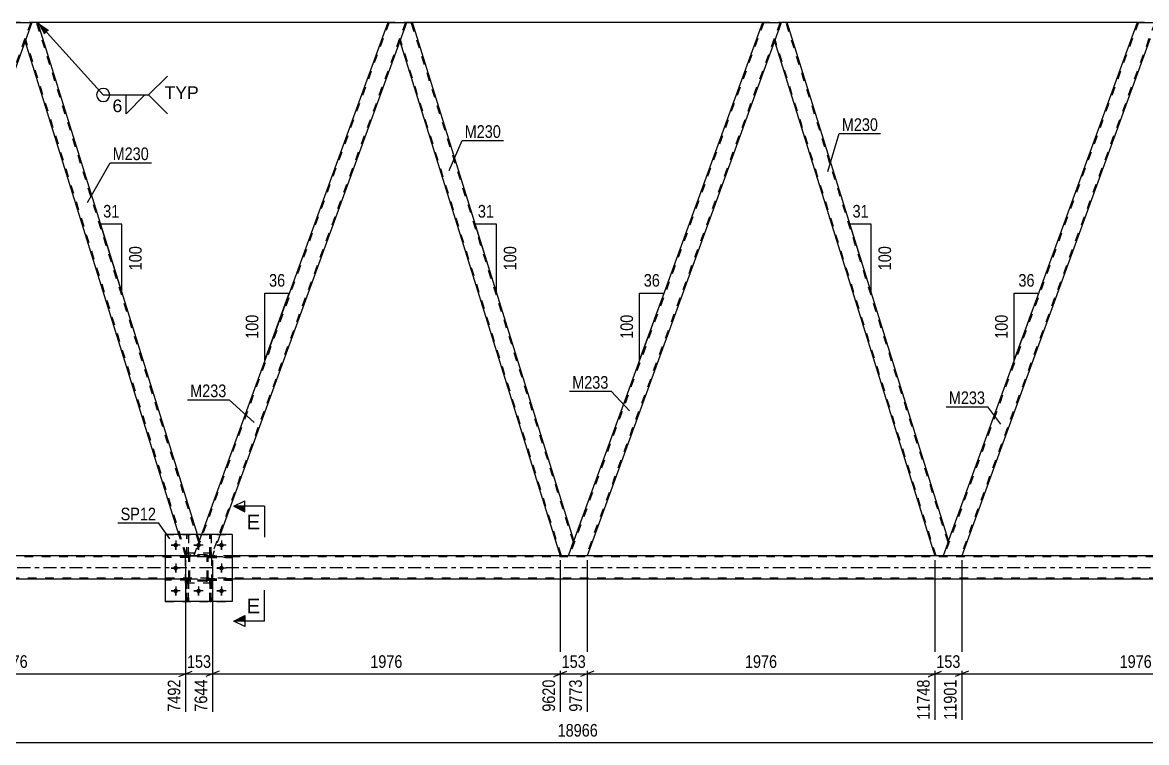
# Model space of a CAD drawing. Header units: millimetres. Extents: x 0 to 841, y 0 to 594.
# Drawn here: x 290.6 to 546, y 277.9 to 441.5 of the extents above; entities that cross this region are included whole.
import ezdxf

# ---------------------------------------------------------------- set-up
doc = ezdxf.new("R2010")
doc.units = ezdxf.units.MM
doc.linetypes.add('DXK_LINE_DOT2', pattern=[3.9198, 1.9599, -1.9599])
doc.linetypes.add('DXK_LINE_DOT3', pattern=[5.9187, 2.979, -0.9799, 0.9799, -0.9799])
doc.styles.add('Arial', font='ARIAL.TTF', dxfattribs={"height": 0.2})
doc.styles.add('Arial Narrow', font='ARIALN.TTF', dxfattribs={"height": 0.2})

# ---------------------------------------------------------------- blocks, each defined once
blk = doc.blocks.new('Part-247305070-2936 - 2862')
at = {"color": 7, "linetype": 'DXK_LINE_DOT2'}
for p, q in [((333.19, 320.28), (333.19, 325.12)), ((333.19, 325.12), (333.51, 325.12)), ((333.51, 325.12), (333.51, 320.28)), ((333.19, 320.88), (333.51, 320.88)), ((333.51, 320.28), (333.19, 320.28))]:
    blk.add_line(p, q, dxfattribs=at)
blk = doc.blocks.new('Part-247305070-2939 - 2862')
at = {"color": 7, "linetype": 'DXK_LINE_DOT2'}
for p, q in [((332.83, 319.96), (332.83, 320.28)), ((332.83, 320.28), (338.23, 320.28)), ((338.23, 319.96), (332.83, 319.96)), ((333.43, 319.96), (333.43, 320.28)), ((338.23, 320.28), (338.23, 319.96))]:
    blk.add_line(p, q, dxfattribs=at)
blk = doc.blocks.new('Part-247305070-2942 - 2862')
at = {"color": 7, "linetype": 'DXK_LINE_DOT2'}
for p, q in [((327.99, 320.28), (327.99, 325.12)), ((327.99, 325.12), (328.31, 325.12)), ((328.31, 325.12), (328.31, 320.28)), ((327.99, 320.88), (328.31, 320.88)), ((327.99, 320.31), (327.99, 320.28)), ((328.31, 320.28), (327.99, 320.28))]:
    blk.add_line(p, q, dxfattribs=at)
blk = doc.blocks.new('Part-247305070-2949 - 2862')
at = {"color": 7, "linetype": 'DXK_LINE_DOT2'}
for p, q in [((338.23, 315.08), (332.83, 315.08)), ((332.83, 315.08), (332.83, 314.76)), ((332.83, 314.76), (338.23, 314.76)), ((333.43, 314.76), (333.43, 315.08)), ((338.23, 314.76), (338.23, 315.08))]:
    blk.add_line(p, q, dxfattribs=at)
blk = doc.blocks.new('Part-247305070-2952 - 2862')
at = {"color": 7, "linetype": 'DXK_LINE_DOT2'}
for p, q in [((338.23, 320.28), (332.83, 320.28)), ((332.83, 320.28), (332.83, 319.96)), ((332.83, 319.96), (338.23, 319.96)), ((333.43, 319.96), (333.43, 320.28)), ((338.23, 319.96), (338.23, 320.28))]:
    blk.add_line(p, q, dxfattribs=at)
blk = doc.blocks.new('Part-247305070-2955 - 2862')
at = {"color": 7, "linetype": 'DXK_LINE_DOT2'}
for p, q in [((333.51, 314.76), (333.19, 314.76)), ((333.19, 314.76), (333.19, 309.92)), ((333.19, 314.16), (333.51, 314.16)), ((333.51, 309.92), (333.51, 314.76)), ((333.19, 309.92), (333.51, 309.92))]:
    blk.add_line(p, q, dxfattribs=at)
blk = doc.blocks.new('Part-247305070-3127 - 2862')
at = {"color": 7, "linetype": 'DXK_LINE_DOT2'}
for p, q in [((288.77, 441.52), (244.65, 320.3)), ((292.52, 441.52), (248.4, 320.3)), ((292.77, 441.52), (291.22, 437.26)), ((245.66, 323.77), (244.39, 320.3)), ((248.65, 320.3), (244.39, 320.3))]:
    blk.add_line(p, q, dxfattribs=at)
at = {"color": 2, "linetype": 'Continuous'}
for p, q in [((288.51, 441.52), (245.66, 323.77)), ((288.51, 441.52), (292.77, 441.52)), ((291.22, 437.26), (248.65, 320.3))]:
    blk.add_line(p, q, dxfattribs=at)
blk = doc.blocks.new('Part-247305070-2958 - 2862')
at = {"color": 7, "linetype": 'DXK_LINE_DOT2'}
for p, q in [((328.31, 314.76), (327.99, 314.76)), ((327.99, 314.76), (327.99, 309.92)), ((327.99, 314.16), (328.31, 314.16)), ((328.31, 309.92), (328.31, 314.76)), ((327.99, 309.92), (328.31, 309.92))]:
    blk.add_line(p, q, dxfattribs=at)
blk = doc.blocks.new('Part-247305070-2970 - 2862')
at = {"color": 7, "linetype": 'DXK_LINE_DOT2'}
for p, q in [((328.43, 320.28), (323.03, 320.28)), ((323.03, 319.96), (323.03, 320.28)), ((328.43, 319.96), (323.03, 319.96)), ((327.83, 319.96), (327.83, 320.28)), ((328.43, 320.28), (328.43, 319.96))]:
    blk.add_line(p, q, dxfattribs=at)
blk = doc.blocks.new('Part-247305070-2915 - 2862')
at = {"color": 7, "linetype": 'DXK_LINE_DOT2'}
for p, q in [((294.09, 441.52), (288.51, 441.52)), ((379.22, 441.52), (373.65, 441.52)), ((464.36, 441.52), (458.78, 441.52)), ((549.49, 441.52), (543.92, 441.52))]:
    blk.add_line(p, q, dxfattribs=at)
at = {"color": 2, "linetype": 'Continuous'}
for p, q in [((373.65, 441.52), (294.09, 441.52)), ((458.78, 441.52), (379.22, 441.52)), ((543.92, 441.52), (464.36, 441.52))]:
    blk.add_line(p, q, dxfattribs=at)
blk = doc.blocks.new('Part-247305070-2943 - 2862')
at = {"color": 7, "linetype": 'DXK_LINE_DOT2'}
for p, q in [((328.43, 315.08), (323.03, 315.08)), ((323.03, 315.08), (323.03, 314.76)), ((328.43, 314.76), (323.03, 314.76)), ((327.83, 314.76), (327.83, 315.08)), ((328.43, 314.76), (328.43, 315.08))]:
    blk.add_line(p, q, dxfattribs=at)
blk = doc.blocks.new('Part-247305070-2946 - 2862')
at = {"color": 7, "linetype": 'DXK_LINE_DOT2'}
for p, q in [((328.43, 320.28), (323.03, 320.28)), ((323.03, 320.28), (323.03, 319.96)), ((328.43, 319.96), (323.03, 319.96)), ((327.83, 319.96), (327.83, 320.28)), ((328.43, 319.96), (328.43, 320.28))]:
    blk.add_line(p, q, dxfattribs=at)
blk = doc.blocks.new('Part-247305070-2961 - 2862')
at = {"color": 2, "linetype": 'Continuous'}
for p, q in [((333.19, 325.12), (333.19, 325.12)), ((333.51, 325.12), (333.19, 325.12)), ((333.51, 325.12), (333.51, 325.12))]:
    blk.add_line(p, q, dxfattribs=at)
at = {"color": 7, "linetype": 'DXK_LINE_DOT2'}
for p, q in [((333.19, 320.28), (333.19, 325.12)), ((333.51, 320.28), (333.51, 325.12)), ((333.19, 320.88), (333.51, 320.88)), ((333.51, 320.28), (333.19, 320.28))]:
    blk.add_line(p, q, dxfattribs=at)
blk = doc.blocks.new('Part-247305070-2964 - 2862')
at = {"color": 2, "linetype": 'Continuous'}
for p, q in [((327.99, 325.12), (327.99, 325.12)), ((328.31, 325.12), (327.99, 325.12)), ((328.31, 325.12), (328.31, 325.12))]:
    blk.add_line(p, q, dxfattribs=at)
at = {"color": 7, "linetype": 'DXK_LINE_DOT2'}
for p, q in [((327.99, 320.28), (327.99, 325.12)), ((328.31, 320.28), (328.31, 325.12)), ((327.99, 320.88), (328.31, 320.88)), ((328.31, 320.28), (327.99, 320.28))]:
    blk.add_line(p, q, dxfattribs=at)
blk = doc.blocks.new('Part-247305070-2967 - 2862')
at = {"color": 7, "linetype": 'DXK_LINE_DOT2'}
for p, q in [((328.43, 315.08), (323.03, 315.08)), ((323.03, 314.76), (323.03, 315.08)), ((328.43, 314.76), (323.03, 314.76)), ((327.83, 314.76), (327.83, 315.08)), ((328.43, 315.08), (328.43, 314.76))]:
    blk.add_line(p, q, dxfattribs=at)
blk = doc.blocks.new('Part-247305070-2973 - 2862')
at = {"color": 7, "linetype": 'DXK_LINE_DOT2'}
for p, q in [((332.83, 314.76), (332.83, 315.08)), ((332.83, 315.08), (338.23, 315.08)), ((338.23, 314.76), (332.83, 314.76)), ((333.43, 314.76), (333.43, 315.08)), ((338.23, 315.08), (338.23, 314.76))]:
    blk.add_line(p, q, dxfattribs=at)
blk = doc.blocks.new('Bolt-247305070-2984 - 2862')
at = {"color": 1, "linetype": 'Continuous'}
for p, q in [((324.39, 322.72), (325.09, 322.72)), ((325.43, 323.76), (325.43, 323.07)), ((325.43, 321.68), (325.43, 322.37)), ((326.47, 322.72), (325.78, 322.72)), ((329.59, 322.72), (330.29, 322.72)), ((330.63, 323.76), (330.63, 323.07)), ((330.63, 321.68), (330.63, 322.37)), ((331.67, 322.72), (330.98, 322.72)), ((334.79, 322.72), (335.49, 322.72)), ((335.83, 323.76), (335.83, 323.07)), ((335.83, 321.68), (335.83, 322.37)), ((336.87, 322.72), (336.18, 322.72)), ((324.39, 317.52), (325.09, 317.52)), ((325.43, 318.56), (325.43, 317.87)), ((325.43, 316.48), (325.43, 317.17)), ((326.47, 317.52), (325.78, 317.52)), ((334.79, 317.52), (335.49, 317.52)), ((335.83, 318.56), (335.83, 317.87)), ((335.83, 316.48), (335.83, 317.17)), ((336.87, 317.52), (336.18, 317.52)), ((324.39, 312.32), (325.09, 312.32)), ((325.43, 313.36), (325.43, 312.67)), ((325.43, 311.28), (325.43, 311.97)), ((326.47, 312.32), (325.78, 312.32)), ((329.59, 312.32), (330.29, 312.32)), ((330.63, 313.36), (330.63, 312.67)), ((330.63, 311.28), (330.63, 311.97)), ((331.67, 312.32), (330.98, 312.32)), ((334.79, 312.32), (335.49, 312.32)), ((335.83, 313.36), (335.83, 312.67)), ((335.83, 311.28), (335.83, 311.97)), ((336.87, 312.32), (336.18, 312.32))]:
    blk.add_line(p, q, dxfattribs=at)
blk = doc.blocks.new('Bolt-247305070-2985 - 2862')
at = {"linetype": 'Continuous'}
for points in [[(325.95, 322.72, -1), (324.91, 322.72, -1)], [(331.15, 322.72, -1), (330.11, 322.72, -1)], [(336.35, 322.72, -1), (335.31, 322.72, -1)], [(325.95, 317.52, -1), (324.91, 317.52, -1)], [(336.35, 317.52, -1), (335.31, 317.52, -1)], [(325.95, 312.32, -1), (324.91, 312.32, -1)], [(331.15, 312.32, -1), (330.11, 312.32, -1)], [(336.35, 312.32, -1), (335.31, 312.32, -1)]]:
    blk.add_hatch(color=1, dxfattribs=at).paths.add_polyline_path(points)
at = {"color": 1, "linetype": 'Continuous'}
for p, q in [((326.47, 322.72), (324.39, 322.72)), ((325.43, 323.76), (325.43, 321.68)), ((331.67, 322.72), (329.59, 322.72)), ((330.63, 323.76), (330.63, 321.68)), ((336.87, 322.72), (334.79, 322.72)), ((335.83, 323.76), (335.83, 321.68)), ((326.47, 317.52), (324.39, 317.52)), ((325.43, 318.56), (325.43, 316.48)), ((336.87, 317.52), (334.79, 317.52)), ((335.83, 318.56), (335.83, 316.48)), ((326.47, 312.32), (324.39, 312.32)), ((325.43, 313.36), (325.43, 311.28)), ((331.67, 312.32), (329.59, 312.32)), ((330.63, 313.36), (330.63, 311.28)), ((336.87, 312.32), (334.79, 312.32)), ((335.83, 313.36), (335.83, 311.28))]:
    blk.add_line(p, q, dxfattribs=at)
blk = doc.blocks.new('Part-247305070-3137 - 2862')
at = {"color": 7, "linetype": 'DXK_LINE_DOT2'}
for p, q in [((373.9, 441.52), (329.78, 320.3)), ((377.65, 441.52), (333.53, 320.3)), ((377.91, 441.52), (376.36, 437.26)), ((331.28, 325.12), (329.53, 320.3)), ((335.54, 325.12), (333.79, 320.3)), ((333.79, 320.3), (329.53, 320.3))]:
    blk.add_line(p, q, dxfattribs=at)
at = {"color": 2, "linetype": 'Continuous'}
for p, q in [((373.65, 441.52), (331.28, 325.12)), ((373.65, 441.52), (377.91, 441.52)), ((376.36, 437.26), (335.54, 325.12))]:
    blk.add_line(p, q, dxfattribs=at)
blk = doc.blocks.new('Part-247305070-3033 - 2862')
at = {"color": 2, "linetype": 'Continuous'}
for p, q in [((463.04, 441.52), (461.49, 437.26)), ((464.36, 441.52), (463.04, 441.52)), ((501.06, 323.77), (464.36, 441.52)), ((461.49, 437.26), (497.95, 320.3)), ((500.79, 323.02), (499.8, 320.3)), ((501.06, 323.77), (500.79, 323.02))]:
    blk.add_line(p, q, dxfattribs=at)
at = {"color": 7, "linetype": 'DXK_LINE_DOT2'}
for p, q in [((500.92, 323.39), (464.11, 441.52)), ((498.2, 320.3), (461.63, 437.64)), ((501.04, 323.71), (500.79, 323.02)), ((499.8, 320.3), (497.95, 320.3))]:
    blk.add_line(p, q, dxfattribs=at)
blk = doc.blocks.new('Part-247305070-3038 - 2862')
at = {"color": 7, "linetype": 'DXK_LINE_DOT2'}
for p, q in [((459.04, 441.52), (414.92, 320.3)), ((462.78, 441.52), (418.66, 320.3)), ((463.04, 441.52), (461.49, 437.26)), ((415.93, 323.77), (414.66, 320.3)), ((418.92, 320.3), (414.66, 320.3))]:
    blk.add_line(p, q, dxfattribs=at)
at = {"color": 2, "linetype": 'Continuous'}
for p, q in [((458.78, 441.52), (415.93, 323.77)), ((458.78, 441.52), (463.04, 441.52)), ((461.49, 437.26), (418.92, 320.3))]:
    blk.add_line(p, q, dxfattribs=at)
blk = doc.blocks.new('Part-247305070-3043 - 2862')
at = {"color": 7, "linetype": 'DXK_LINE_DOT2'}
for p, q in [((728.15, 320.06), (64.53, 320.06)), ((338.23, 320.3), (323.03, 320.3)), ((728.91, 315.26), (64.53, 315.26)), ((338.23, 315.02), (323.03, 315.02))]:
    blk.add_line(p, q, dxfattribs=at)
at = {"color": 2, "linetype": 'Continuous'}
for p, q in [((323.03, 320.3), (167.97, 320.3)), ((578.45, 320.3), (338.23, 320.3)), ((323.03, 315.02), (167.97, 315.02)), ((578.45, 315.02), (338.23, 315.02))]:
    blk.add_line(p, q, dxfattribs=at)
at = {"color": 7, "linetype": 'DXK_LINE_DOT3'}
blk.add_line((64.53, 317.66), (728.53, 317.66), dxfattribs=at)
blk = doc.blocks.new('Part-247305070-3049 - 2862')
at = {"color": 7, "linetype": 'DXK_LINE_DOT2'}
for p, q in [((333.63, 320.92), (327.63, 320.92)), ((327.63, 314.12), (327.63, 320.92)), ((333.63, 314.12), (333.63, 320.92)), ((333.63, 314.12), (327.63, 314.12))]:
    blk.add_line(p, q, dxfattribs=at)
blk = doc.blocks.new('Part-247305070-3050 - 2862')
at = {"color": 7, "linetype": 'DXK_LINE_DOT2'}
for p, q in [((333.63, 320.92), (327.63, 320.92)), ((327.63, 314.12), (327.63, 320.92)), ((333.63, 314.12), (333.63, 320.92)), ((333.63, 314.12), (327.63, 314.12))]:
    blk.add_line(p, q, dxfattribs=at)
blk = doc.blocks.new('Part-247305070-3051 - 2862')
at = {"color": 7, "linetype": 'DXK_LINE_DOT2'}
for p, q in [((328.43, 320.04), (328.47, 320.22)), ((328.47, 320.22), (328.43, 320.04)), ((328.43, 315), (328.43, 320.04)), ((328.67, 320.04), (328.69, 320.13)), ((328.67, 315), (328.67, 320.04)), ((328.69, 320.13), (328.74, 320.21)), ((328.73, 320.48), (328.91, 320.52)), ((328.91, 320.52), (328.73, 320.48)), ((328.74, 320.21), (328.82, 320.26)), ((328.82, 320.26), (328.91, 320.28)), ((332.35, 320.52), (328.91, 320.52)), ((328.91, 320.28), (332.35, 320.28)), ((332.35, 320.52), (332.54, 320.48)), ((332.54, 320.48), (332.35, 320.52)), ((332.35, 320.28), (332.45, 320.26)), ((332.45, 320.26), (332.52, 320.21)), ((332.52, 320.21), (332.58, 320.13)), ((332.58, 320.13), (332.59, 320.04)), ((332.59, 315), (332.59, 320.04)), ((332.8, 320.22), (332.83, 320.04)), ((332.83, 320.04), (332.8, 320.22)), ((332.83, 315), (332.83, 320.04)), ((328.47, 314.82), (328.43, 315)), ((328.43, 315), (328.47, 314.82)), ((328.69, 314.91), (328.67, 315)), ((328.74, 314.83), (328.69, 314.91)), ((328.91, 314.52), (328.73, 314.56)), ((328.73, 314.56), (328.91, 314.52)), ((328.82, 314.78), (328.74, 314.83)), ((328.91, 314.76), (328.82, 314.78)), ((332.35, 314.76), (328.91, 314.76)), ((332.35, 314.52), (328.91, 314.52)), ((332.45, 314.78), (332.35, 314.76)), ((332.54, 314.56), (332.35, 314.52)), ((332.35, 314.52), (332.54, 314.56)), ((332.52, 314.83), (332.45, 314.78)), ((332.58, 314.91), (332.52, 314.83)), ((332.59, 315), (332.58, 314.91)), ((332.83, 315), (332.8, 314.82)), ((332.8, 314.82), (332.83, 315))]:
    blk.add_line(p, q, dxfattribs=at)
at = {"color": 7, "linetype": 'DXK_LINE_DOT3'}
blk.add_line((330.63, 317.52), (330.63, 317.52), dxfattribs=at)
at = {"color": 7, "linetype": 'DXK_LINE_DOT2'}
for centre, start, end in [((328.91, 320.04), 112.5, 157.5), ((328.91, 320.04), 112.5, 157.5), ((332.35, 320.04), 22.5, 67.5), ((332.35, 320.04), 22.5, 67.5), ((328.91, 315), 202.5, 247.5), ((328.91, 315), 202.5, 247.5), ((332.35, 315), 292.5, 337.5), ((332.35, 315), 292.5, 337.5)]:
    blk.add_arc(centre, 0.48, start, end, dxfattribs=at)
blk = doc.blocks.new('Part-247305070-3052 - 2862')
at = {"color": 7, "linetype": 'DXK_LINE_DOT2'}
for p, q in [((323.03, 325.12), (338.23, 325.12)), ((323.03, 325.12), (323.03, 309.92)), ((338.23, 325.12), (338.23, 309.92)), ((323.03, 309.92), (338.23, 309.92))]:
    blk.add_line(p, q, dxfattribs=at)
blk = doc.blocks.new('Part-247305070-3057 - 2862')
at = {"color": 2, "linetype": 'Continuous'}
for p, q in [((338.23, 325.12), (323.03, 325.12)), ((323.03, 325.12), (323.03, 309.92)), ((338.23, 325.12), (338.23, 309.92)), ((338.23, 309.92), (323.03, 309.92))]:
    blk.add_line(p, q, dxfattribs=at)
blk = doc.blocks.new('Part-247305070-3095 - 2862')
at = {"color": 7, "linetype": 'DXK_LINE_DOT2'}
for p, q in [((328.43, 320.04), (328.47, 320.22)), ((328.47, 320.22), (328.43, 320.04)), ((328.43, 315), (328.43, 320.04)), ((328.67, 320.04), (328.69, 320.13)), ((328.67, 315), (328.67, 320.04)), ((328.69, 320.13), (328.74, 320.21)), ((328.73, 320.48), (328.91, 320.52)), ((328.91, 320.52), (328.73, 320.48)), ((328.74, 320.21), (328.82, 320.26)), ((328.82, 320.26), (328.91, 320.28)), ((332.35, 320.52), (328.91, 320.52)), ((328.91, 320.28), (332.35, 320.28)), ((332.35, 320.52), (332.54, 320.48)), ((332.54, 320.48), (332.35, 320.52)), ((332.35, 320.28), (332.45, 320.26)), ((332.45, 320.26), (332.52, 320.21)), ((332.52, 320.21), (332.58, 320.13)), ((332.58, 320.13), (332.59, 320.04)), ((332.59, 315), (332.59, 320.04)), ((332.8, 320.22), (332.83, 320.04)), ((332.83, 320.04), (332.8, 320.22)), ((332.83, 315), (332.83, 320.04)), ((328.47, 314.82), (328.43, 315)), ((328.43, 315), (328.47, 314.82)), ((328.69, 314.91), (328.67, 315)), ((328.74, 314.83), (328.69, 314.91)), ((328.91, 314.52), (328.73, 314.56)), ((328.73, 314.56), (328.91, 314.52)), ((328.82, 314.78), (328.74, 314.83)), ((328.91, 314.76), (328.82, 314.78)), ((332.35, 314.76), (328.91, 314.76)), ((332.35, 314.52), (328.91, 314.52)), ((332.45, 314.78), (332.35, 314.76)), ((332.54, 314.56), (332.35, 314.52)), ((332.35, 314.52), (332.54, 314.56)), ((332.52, 314.83), (332.45, 314.78)), ((332.58, 314.91), (332.52, 314.83)), ((332.59, 315), (332.58, 314.91)), ((332.83, 315), (332.8, 314.82)), ((332.8, 314.82), (332.83, 315))]:
    blk.add_line(p, q, dxfattribs=at)
at = {"color": 7, "linetype": 'DXK_LINE_DOT3'}
blk.add_line((330.63, 317.52), (330.63, 317.52), dxfattribs=at)
at = {"color": 7, "linetype": 'DXK_LINE_DOT2'}
for centre, start, end in [((328.91, 320.04), 112.5, 157.5), ((328.91, 320.04), 112.5, 157.5), ((332.35, 320.04), 22.5, 67.5), ((332.35, 320.04), 22.5, 67.5), ((328.91, 315), 202.5, 247.5), ((328.91, 315), 202.5, 247.5), ((332.35, 315), 292.5, 337.5), ((332.35, 315), 292.5, 337.5)]:
    blk.add_arc(centre, 0.48, start, end, dxfattribs=at)
blk = doc.blocks.new('Part-247305070-3132 - 2862')
at = {"color": 2, "linetype": 'Continuous'}
for p, q in [((292.77, 441.52), (291.22, 437.26)), ((294.09, 441.52), (292.77, 441.52)), ((330.37, 325.12), (294.09, 441.52)), ((326.18, 325.12), (291.22, 437.26))]:
    blk.add_line(p, q, dxfattribs=at)
at = {"color": 7, "linetype": 'DXK_LINE_DOT2'}
for p, q in [((330.66, 323.39), (293.84, 441.52)), ((327.94, 320.3), (291.36, 437.64)), ((327.68, 320.3), (326.18, 325.12)), ((330.79, 323.77), (330.37, 325.12)), ((329.53, 320.3), (330.79, 323.77)), ((327.68, 320.3), (329.53, 320.3))]:
    blk.add_line(p, q, dxfattribs=at)
blk = doc.blocks.new('Part-247305070-3142 - 2862')
at = {"color": 2, "linetype": 'Continuous'}
for p, q in [((377.91, 441.52), (376.36, 437.26)), ((377.91, 441.52), (379.22, 441.52)), ((415.93, 323.77), (379.22, 441.52)), ((376.36, 437.26), (412.82, 320.3)), ((414.66, 320.3), (415.93, 323.77))]:
    blk.add_line(p, q, dxfattribs=at)
at = {"color": 7, "linetype": 'DXK_LINE_DOT2'}
for p, q in [((415.79, 323.39), (378.97, 441.52)), ((413.07, 320.3), (376.49, 437.64)), ((414.66, 320.3), (412.82, 320.3))]:
    blk.add_line(p, q, dxfattribs=at)
blk = doc.blocks.new('Part-247305070-3147 - 2862')
at = {"color": 7, "linetype": 'DXK_LINE_DOT2'}
for p, q in [((544.17, 441.52), (500.05, 320.3)), ((547.92, 441.52), (503.8, 320.3)), ((548.17, 441.52), (546.63, 437.26)), ((501.06, 323.77), (499.8, 320.3)), ((504.05, 320.3), (499.8, 320.3))]:
    blk.add_line(p, q, dxfattribs=at)
at = {"color": 2, "linetype": 'Continuous'}
for p, q in [((543.92, 441.52), (501.06, 323.77)), ((543.92, 441.52), (548.17, 441.52)), ((546.63, 437.26), (504.05, 320.3))]:
    blk.add_line(p, q, dxfattribs=at)
blk = doc.blocks.new('Part-247305070-3153 - 2862')
at = {"color": 7, "linetype": 'DXK_LINE_DOT2'}
for p, q in [((333.19, 309.92), (333.19, 314.76)), ((333.19, 314.76), (333.51, 314.76)), ((333.19, 314.16), (333.51, 314.16)), ((333.51, 314.76), (333.51, 309.92)), ((333.51, 309.92), (333.19, 309.92))]:
    blk.add_line(p, q, dxfattribs=at)
blk = doc.blocks.new('Part-247305070-3156 - 2862')
at = {"color": 7, "linetype": 'DXK_LINE_DOT2'}
for p, q in [((327.99, 309.92), (327.99, 314.76)), ((327.99, 314.76), (328.31, 314.76)), ((327.99, 314.16), (328.31, 314.16)), ((328.31, 314.76), (328.31, 309.92)), ((328.31, 309.92), (327.99, 309.92))]:
    blk.add_line(p, q, dxfattribs=at)
blk = doc.blocks.new('AngleDimension-247305070-19989 - 2862')
at = {"color": 7, "linetype": 'Continuous'}
for p, q in [((345.71, 379.98), (351.25, 379.98)), ((345.71, 364.75), (351.25, 379.98)), ((345.71, 364.75), (345.71, 379.98)), ((349.11, 374.1), (351.25, 379.98))]:
    blk.add_line(p, q, dxfattribs=at)
at = {"color": 0}
for points in [[(350.91, 380.88), (350.91, 385.08), (346.05, 385.08), (346.05, 380.88)], [(344.81, 375.71), (340.61, 375.71), (340.61, 369.02), (344.81, 369.02)]]:
    blk.add_wipeout(points, dxfattribs=at)
at = {"color": 3, "style": 'Arial Narrow'}
blk.add_text('36', height=2.863, dxfattribs=at).set_placement((346.65, 381.48))
blk.add_text('100', height=2.863, rotation=90.0002, dxfattribs=at).set_placement((344.21, 369.62))
blk = doc.blocks.new('AngleDimension-247305070-4265 - 2862')
at = {"color": 7, "linetype": 'Continuous'}
for p, q in [((480.72, 389.03), (478.64, 395.68)), ((483.47, 395.68), (478.64, 395.68)), ((483.47, 380.21), (478.64, 395.68)), ((483.47, 380.21), (483.47, 395.68))]:
    blk.add_line(p, q, dxfattribs=at)
at = {"color": 0}
for points in [[(483.48, 396.58), (483.48, 400.78), (478.63, 400.78), (478.63, 396.58)], [(488.57, 391.29), (484.37, 391.29), (484.37, 384.6), (488.57, 384.6)]]:
    blk.add_wipeout(points, dxfattribs=at)
at = {"color": 3, "style": 'Arial Narrow'}
blk.add_text('31', height=2.863, dxfattribs=at).set_placement((479.23, 397.18))
blk.add_text('100', height=2.863, rotation=90.0002, dxfattribs=at).set_placement((487.97, 385.2))
blk = doc.blocks.new('StraightDimension-247305070-40124 - 2862')
at = {"color": 7, "linetype": 'Continuous'}
for p, q in [((327.68, 319.3), (327.68, 284.88)), ((333.79, 319.3), (333.79, 284.88)), ((326.18, 292.89), (329.18, 294.09)), ((335.29, 294.09), (332.29, 292.89)), ((327.68, 293.49), (333.79, 293.49))]:
    blk.add_line(p, q, dxfattribs=at)
at = {"color": 0}
blk.add_wipeout([(334.08, 294.24), (334.08, 298.44), (327.39, 298.44), (327.39, 294.24)], dxfattribs=at)
at = {"color": 0, "linetype": 'Continuous'}
blk.add_wipeout([(333.19, 292.79), (328.99, 292.79), (328.99, 284.28), (333.19, 284.28)], dxfattribs=at)
at = {"color": 3, "style": 'Arial Narrow'}
blk.add_text('153', height=2.863, dxfattribs=at).set_placement((327.99, 294.84))
at = {"color": 3, "linetype": 'Continuous', "style": 'Arial Narrow'}
blk.add_text('7644', height=2.863, rotation=90.0002, dxfattribs=at).set_placement((332.59, 284.88))
blk = doc.blocks.new('StraightDimension-247305070-40121 - 2862')
at = {"color": 7, "linetype": 'Continuous'}
for p, q in [((418.92, 319.3), (418.92, 284.88)), ((497.95, 319.3), (497.95, 283.05)), ((420.42, 294.09), (417.42, 292.89)), ((496.45, 292.89), (499.45, 294.09)), ((418.92, 293.49), (497.95, 293.49))]:
    blk.add_line(p, q, dxfattribs=at)
at = {"color": 0}
blk.add_wipeout([(462.69, 294.24), (462.69, 298.44), (454.18, 298.44), (454.18, 294.24)], dxfattribs=at)
at = {"color": 0, "linetype": 'Continuous'}
blk.add_wipeout([(497.35, 292.79), (493.15, 292.79), (493.15, 282.45), (497.35, 282.45)], dxfattribs=at)
at = {"color": 3, "style": 'Arial Narrow'}
blk.add_text('1976', height=2.863, dxfattribs=at).set_placement((454.78, 294.84))
at = {"color": 3, "linetype": 'Continuous', "style": 'Arial Narrow'}
blk.add_text('11748', height=2.863, rotation=90.0002, dxfattribs=at).set_placement((496.75, 283.05))
blk = doc.blocks.new('StraightDimension-247305070-40119 - 2862')
at = {"color": 7, "linetype": 'Continuous'}
for p, q in [((504.05, 319.3), (504.05, 283.05)), ((583.09, 319.3), (583.09, 283.05)), ((505.55, 294.09), (502.55, 292.89)), ((581.59, 292.89), (584.59, 294.09)), ((504.05, 293.49), (583.09, 293.49))]:
    blk.add_line(p, q, dxfattribs=at)
at = {"color": 0}
blk.add_wipeout([(547.83, 294.24), (547.83, 298.44), (539.31, 298.44), (539.31, 294.24)], dxfattribs=at)
at = {"color": 0, "linetype": 'Continuous'}
blk.add_wipeout([(582.49, 292.79), (578.29, 292.79), (578.29, 282.45), (582.49, 282.45)], dxfattribs=at)
at = {"color": 3, "style": 'Arial Narrow'}
blk.add_text('1976', height=2.863, dxfattribs=at).set_placement((539.91, 294.84))
at = {"color": 3, "linetype": 'Continuous', "style": 'Arial Narrow'}
blk.add_text('13877', height=2.863, rotation=90.0002, dxfattribs=at).set_placement((581.89, 283.05))
blk = doc.blocks.new('StraightDimension-247305070-40123 - 2862')
at = {"color": 7, "linetype": 'Continuous'}
for p, q in [((333.79, 319.3), (333.79, 284.88)), ((412.82, 319.3), (412.82, 284.88)), ((335.29, 294.09), (332.29, 292.89)), ((411.32, 292.89), (414.32, 294.09)), ((333.79, 293.49), (412.82, 293.49))]:
    blk.add_line(p, q, dxfattribs=at)
at = {"color": 0}
blk.add_wipeout([(377.56, 294.24), (377.56, 298.44), (369.05, 298.44), (369.05, 294.24)], dxfattribs=at)
at = {"color": 0, "linetype": 'Continuous'}
blk.add_wipeout([(412.22, 292.79), (408.02, 292.79), (408.02, 284.28), (412.22, 284.28)], dxfattribs=at)
at = {"color": 3, "style": 'Arial Narrow'}
blk.add_text('1976', height=2.863, dxfattribs=at).set_placement((369.65, 294.84))
at = {"color": 3, "linetype": 'Continuous', "style": 'Arial Narrow'}
blk.add_text('9620', height=2.863, rotation=90.0002, dxfattribs=at).set_placement((411.62, 284.88))
blk = doc.blocks.new('AngleDimension-247305070-20101 - 2862')
at = {"color": 7, "linetype": 'Continuous'}
for p, q in [((310.45, 389.03), (308.38, 395.68)), ((313.2, 395.68), (308.38, 395.68)), ((313.2, 380.21), (308.38, 395.68)), ((313.2, 380.21), (313.2, 395.68))]:
    blk.add_line(p, q, dxfattribs=at)
at = {"color": 0}
for points in [[(313.21, 396.58), (313.21, 400.78), (308.36, 400.78), (308.36, 396.58)], [(318.3, 391.29), (314.1, 391.29), (314.1, 384.6), (318.3, 384.6)]]:
    blk.add_wipeout(points, dxfattribs=at)
at = {"color": 3, "style": 'Arial Narrow'}
blk.add_text('31', height=2.863, dxfattribs=at).set_placement((308.96, 397.18))
blk.add_text('100', height=2.863, rotation=90.0002, dxfattribs=at).set_placement((317.7, 385.2))
blk = doc.blocks.new('StraightDimension-247305070-3202 - 2862')
at = {"color": 7, "linetype": 'Continuous'}
blk.add_line((53.67, 277.87), (779.92, 277.87), dxfattribs=at)
at = {"color": 0}
blk.add_wipeout([(421.96, 278.62), (421.96, 282.82), (411.62, 282.82), (411.62, 278.62)], dxfattribs=at)
at = {"color": 3, "style": 'Arial Narrow'}
blk.add_text('18966', height=2.863, dxfattribs=at).set_placement((412.22, 279.22))
blk = doc.blocks.new('AngleDimension-247305070-20003 - 2862')
at = {"color": 7, "linetype": 'Continuous'}
for p, q in [((430.84, 379.98), (436.39, 379.98)), ((430.84, 364.75), (436.39, 379.98)), ((430.84, 364.75), (430.84, 379.98)), ((434.25, 374.1), (436.39, 379.98))]:
    blk.add_line(p, q, dxfattribs=at)
at = {"color": 0}
for points in [[(436.04, 380.88), (436.04, 385.08), (431.19, 385.08), (431.19, 380.88)], [(429.94, 375.71), (425.74, 375.71), (425.74, 369.02), (429.94, 369.02)]]:
    blk.add_wipeout(points, dxfattribs=at)
at = {"color": 3, "style": 'Arial Narrow'}
blk.add_text('36', height=2.863, dxfattribs=at).set_placement((431.79, 381.48))
blk.add_text('100', height=2.863, rotation=90.0002, dxfattribs=at).set_placement((429.34, 369.62))
blk = doc.blocks.new('AngleDimension-247305070-20017 - 2862')
at = {"color": 7, "linetype": 'Continuous'}
for p, q in [((515.98, 379.98), (521.52, 379.98)), ((515.98, 364.75), (521.52, 379.98)), ((515.98, 364.75), (515.98, 379.98)), ((519.38, 374.1), (521.52, 379.98))]:
    blk.add_line(p, q, dxfattribs=at)
at = {"color": 0}
for points in [[(521.18, 380.88), (521.18, 385.08), (516.32, 385.08), (516.32, 380.88)], [(515.08, 375.71), (510.88, 375.71), (510.88, 369.02), (515.08, 369.02)]]:
    blk.add_wipeout(points, dxfattribs=at)
at = {"color": 3, "style": 'Arial Narrow'}
blk.add_text('36', height=2.863, dxfattribs=at).set_placement((516.92, 381.48))
blk.add_text('100', height=2.863, rotation=90.0002, dxfattribs=at).set_placement((514.48, 369.62))
blk = doc.blocks.new('AngleDimension-247305070-20087 - 2862')
at = {"color": 7, "linetype": 'Continuous'}
for p, q in [((395.58, 389.03), (393.51, 395.68)), ((398.33, 395.68), (393.51, 395.68)), ((398.33, 380.21), (393.51, 395.68)), ((398.33, 380.21), (398.33, 395.68))]:
    blk.add_line(p, q, dxfattribs=at)
at = {"color": 0}
for points in [[(398.35, 396.58), (398.35, 400.78), (393.49, 400.78), (393.49, 396.58)], [(403.43, 391.29), (399.23, 391.29), (399.23, 384.6), (403.43, 384.6)]]:
    blk.add_wipeout(points, dxfattribs=at)
at = {"color": 3, "style": 'Arial Narrow'}
blk.add_text('31', height=2.863, dxfattribs=at).set_placement((394.09, 397.18))
blk.add_text('100', height=2.863, rotation=90.0002, dxfattribs=at).set_placement((402.83, 385.2))
blk = doc.blocks.new('StraightDimension-247305070-40120 - 2862')
at = {"color": 7, "linetype": 'Continuous'}
for p, q in [((497.95, 319.3), (497.95, 283.05)), ((504.05, 319.3), (504.05, 283.05)), ((496.45, 292.89), (499.45, 294.09)), ((505.55, 294.09), (502.55, 292.89)), ((497.95, 293.49), (504.05, 293.49))]:
    blk.add_line(p, q, dxfattribs=at)
at = {"color": 0}
blk.add_wipeout([(504.35, 294.24), (504.35, 298.44), (497.66, 298.44), (497.66, 294.24)], dxfattribs=at)
at = {"color": 0, "linetype": 'Continuous'}
blk.add_wipeout([(503.45, 292.79), (499.25, 292.79), (499.25, 282.45), (503.45, 282.45)], dxfattribs=at)
at = {"color": 3, "style": 'Arial Narrow'}
blk.add_text('153', height=2.863, dxfattribs=at).set_placement((498.26, 294.84))
at = {"color": 3, "linetype": 'Continuous', "style": 'Arial Narrow'}
blk.add_text('11901', height=2.863, rotation=90.0002, dxfattribs=at).set_placement((502.85, 283.05))
blk = doc.blocks.new('StraightDimension-247305070-40122 - 2862')
at = {"color": 7, "linetype": 'Continuous'}
for p, q in [((412.82, 319.3), (412.82, 284.88)), ((418.92, 319.3), (418.92, 284.88)), ((411.32, 292.89), (414.32, 294.09)), ((420.42, 294.09), (417.42, 292.89)), ((412.82, 293.49), (418.92, 293.49))]:
    blk.add_line(p, q, dxfattribs=at)
at = {"color": 0}
blk.add_wipeout([(419.21, 294.24), (419.21, 298.44), (412.53, 298.44), (412.53, 294.24)], dxfattribs=at)
at = {"color": 0, "linetype": 'Continuous'}
blk.add_wipeout([(418.32, 292.79), (414.12, 292.79), (414.12, 284.28), (418.32, 284.28)], dxfattribs=at)
at = {"color": 3, "style": 'Arial Narrow'}
blk.add_text('153', height=2.863, dxfattribs=at).set_placement((413.13, 294.84))
at = {"color": 3, "linetype": 'Continuous', "style": 'Arial Narrow'}
blk.add_text('9773', height=2.863, rotation=90.0002, dxfattribs=at).set_placement((417.72, 284.88))
blk = doc.blocks.new('StraightDimension-247305070-40125 - 2862')
at = {"color": 7, "linetype": 'Continuous'}
for p, q in [((248.65, 319.3), (248.65, 284.88)), ((327.68, 319.3), (327.68, 284.88)), ((250.15, 294.09), (247.15, 292.89)), ((326.18, 292.89), (329.18, 294.09)), ((248.65, 293.49), (327.68, 293.49))]:
    blk.add_line(p, q, dxfattribs=at)
at = {"color": 0}
blk.add_wipeout([(292.42, 294.24), (292.42, 298.44), (283.91, 298.44), (283.91, 294.24)], dxfattribs=at)
at = {"color": 0, "linetype": 'Continuous'}
blk.add_wipeout([(327.08, 292.79), (322.88, 292.79), (322.88, 284.28), (327.08, 284.28)], dxfattribs=at)
at = {"color": 3, "style": 'Arial Narrow'}
blk.add_text('1976', height=2.863, dxfattribs=at).set_placement((284.51, 294.84))
at = {"color": 3, "linetype": 'Continuous', "style": 'Arial Narrow'}
blk.add_text('7492', height=2.863, rotation=90.0002, dxfattribs=at).set_placement((326.48, 284.88))
blk = doc.blocks.new('Mark-247305070-3029 - 2862')
at = {"color": 0}
blk.add_wipeout([(485.01, 416.87), (485.01, 419.87), (476.79, 419.87), (476.79, 416.87)], dxfattribs=at)
blk.add_wipeout([(485.01, 416.87), (485.01, 419.87), (476.79, 419.87), (476.79, 416.87)], dxfattribs=at)
at = {"color": 30, "linetype": 'Continuous'}
for p, q in [((473.58, 407.64), (476.19, 416.27)), ((476.19, 416.27), (485.61, 416.27))]:
    blk.add_line(p, q, dxfattribs=at)
at = {"color": 3, "style": 'Arial Narrow'}
blk.add_text('M230', height=2.863, dxfattribs=at).set_placement((476.79, 416.87))
blk = doc.blocks.new('Mark-247305070-3034 - 2862')
at = {"color": 0}
blk.add_wipeout([(423.75, 358.29), (423.75, 361.29), (415.53, 361.29), (415.53, 358.29)], dxfattribs=at)
blk.add_wipeout([(423.75, 358.29), (423.75, 361.29), (415.53, 361.29), (415.53, 358.29)], dxfattribs=at)
at = {"color": 30, "linetype": 'Continuous'}
for p in [(414.93, 357.69), (428.52, 353.28)]:
    blk.add_line(p, (424.35, 357.69), dxfattribs=at)
at = {"color": 3, "style": 'Arial Narrow'}
blk.add_text('M233', height=2.863, dxfattribs=at).set_placement((415.53, 358.29))
blk = doc.blocks.new('Mark-247305070-3143 - 2862')
at = {"color": 0}
blk.add_wipeout([(509.33, 354.8), (509.33, 357.8), (501.11, 357.8), (501.11, 354.8)], dxfattribs=at)
blk.add_wipeout([(509.33, 354.8), (509.33, 357.8), (501.11, 357.8), (501.11, 354.8)], dxfattribs=at)
at = {"color": 30, "linetype": 'Continuous'}
for p in [(500.51, 354.2), (512.94, 350.2)]:
    blk.add_line(p, (509.93, 354.2), dxfattribs=at)
at = {"color": 3, "style": 'Arial Narrow'}
blk.add_text('M233', height=2.863, dxfattribs=at).set_placement((501.11, 354.8))
blk = doc.blocks.new('Mark-247305070-3053 - 2862')
at = {"color": 0}
blk.add_wipeout([(320.96, 328.38), (320.96, 331.38), (312.92, 331.38), (312.92, 328.38)], dxfattribs=at)
blk.add_wipeout([(320.96, 328.38), (320.96, 331.38), (312.92, 331.38), (312.92, 328.38)], dxfattribs=at)
at = {"color": 30, "linetype": 'Continuous'}
for p in [(312.32, 327.78), (324.09, 324.2)]:
    blk.add_line(p, (321.56, 327.78), dxfattribs=at)
at = {"color": 3, "style": 'Arial Narrow'}
blk.add_text('SP12', height=2.863, dxfattribs=at).set_placement((312.92, 328.38))
blk = doc.blocks.new('Mark-247305070-3128 - 2862')
at = {"color": 0}
blk.add_wipeout([(319.34, 410.24), (319.34, 413.24), (311.11, 413.24), (311.11, 410.24)], dxfattribs=at)
blk.add_wipeout([(319.34, 410.24), (319.34, 413.24), (311.11, 413.24), (311.11, 410.24)], dxfattribs=at)
at = {"color": 30, "linetype": 'Continuous'}
for p, q in [((305.37, 400.58), (310.51, 409.64)), ((310.51, 409.64), (319.94, 409.64))]:
    blk.add_line(p, q, dxfattribs=at)
at = {"color": 3, "style": 'Arial Narrow'}
blk.add_text('M230', height=2.863, dxfattribs=at).set_placement((311.11, 410.24))
blk = doc.blocks.new('Mark-247305070-3133 - 2862')
at = {"color": 0}
blk.add_wipeout([(336.95, 356.37), (336.95, 359.37), (328.72, 359.37), (328.72, 356.37)], dxfattribs=at)
blk.add_wipeout([(336.95, 356.37), (336.95, 359.37), (328.72, 359.37), (328.72, 356.37)], dxfattribs=at)
at = {"color": 30, "linetype": 'Continuous'}
for p in [(328.12, 355.77), (343.26, 350.64)]:
    blk.add_line(p, (337.55, 355.77), dxfattribs=at)
at = {"color": 3, "style": 'Arial Narrow'}
blk.add_text('M233', height=2.863, dxfattribs=at).set_placement((328.72, 356.37))
blk = doc.blocks.new('Mark-247305070-3138 - 2862')
at = {"color": 0}
blk.add_wipeout([(399.33, 415.29), (399.33, 418.29), (391.1, 418.29), (391.1, 415.29)], dxfattribs=at)
blk.add_wipeout([(399.33, 415.29), (399.33, 418.29), (391.1, 418.29), (391.1, 415.29)], dxfattribs=at)
at = {"color": 30, "linetype": 'Continuous'}
for p, q in [((387.59, 407.88), (390.5, 414.69)), ((390.5, 414.69), (399.93, 414.69))]:
    blk.add_line(p, q, dxfattribs=at)
at = {"color": 3, "style": 'Arial Narrow'}
blk.add_text('M230', height=2.863, dxfattribs=at).set_placement((391.1, 415.29))
blk = doc.blocks.new('SectionMark-247305070-4336 - 2862')
at = {"color": 6, "linetype": 'Continuous'}
for p, q in [((338.63, 331.58), (341.13, 332.83)), ((345.63, 331.58), (338.63, 331.58)), ((345.63, 305.49), (338.63, 305.49)), ((341.13, 304.24), (338.63, 305.49))]:
    blk.add_line(p, q, dxfattribs=at)
at = {"color": 0, "linetype": 'Continuous'}
for points in [[(344.63, 326.33), (344.63, 329.83), (341.52, 329.83), (341.52, 326.33)], [(344.63, 307.24), (344.63, 310.74), (341.52, 310.74), (341.52, 307.24)]]:
    blk.add_wipeout(points, dxfattribs=at)
at = {"linetype": 'Continuous'}
for points in [[(341.13, 331.58), (341.13, 330.33), (338.63, 331.58)], [(341.13, 306.74), (341.13, 305.49), (338.63, 305.49)]]:
    blk.add_hatch(color=6, dxfattribs=at).paths.add_polyline_path(points)
at = {"color": 6, "linetype": 'Continuous'}
for p, q in [((341.13, 330.33), (341.13, 332.83)), ((338.63, 331.58), (341.13, 330.33)), ((345.63, 331.58), (345.63, 324.58)), ((345.63, 305.49), (345.63, 312.49)), ((338.63, 305.49), (341.13, 306.74)), ((341.13, 306.74), (341.13, 304.24))]:
    blk.add_line(p, q, dxfattribs=at)
at = {"color": 3, "linetype": 'Continuous', "style": 'Arial'}
for p in [(341.52, 326.33), (341.52, 307.24)]:
    blk.add_text('E', height=3.34, dxfattribs=at).set_placement(p)
blk = doc.blocks.new('WeldMark-247305070-20612 - 2862')
at = {"linetype": 'Continuous'}
blk.add_hatch(color=30, dxfattribs=at).paths.add_polyline_path([(295.54, 438.79), (294.09, 441.52), (296.66, 439.79)])
at = {"color": 30, "linetype": 'Continuous'}
blk.add_line((294.09, 441.52), (308.97, 425.04), dxfattribs=at)
at = {"color": 3, "linetype": 'Continuous'}
for q in [(323.58, 429.32), (323.58, 420.75)]:
    blk.add_line((319.29, 425.04), q, dxfattribs=at)
blk.add_arc((308.97, 425.04), 1.5, 90, 270, dxfattribs=at)
at = {"color": 0}
blk.add_wipeout([(313.49, 420.94), (313.49, 424.34), (310.87, 424.34), (310.87, 420.94)], dxfattribs=at)
at = {"color": 30, "linetype": 'Continuous'}
blk.add_line((308.97, 425.04), (319.29, 425.04), dxfattribs=at)
at = {"color": 3, "linetype": 'Continuous'}
for p, q in [((314.15, 425.04), (318.43, 425.04)), ((318.43, 425.04), (314.15, 420.75)), ((314.15, 420.75), (314.15, 425.04))]:
    blk.add_line(p, q, dxfattribs=at)
blk.add_arc((308.97, 425.04), 1.5, 270, 90, dxfattribs=at)
at = {"color": 3, "style": 'Arial'}
blk.add_text('6', height=2.87, dxfattribs=at).set_placement((311.07, 421.14))
at = {"color": 0, "linetype": 'Continuous'}
blk.add_wipeout([(330.67, 424.14), (330.67, 427.14), (322.89, 427.14), (322.89, 424.14)], dxfattribs=at)
blk.add_wipeout([(330.67, 424.14), (330.67, 427.14), (322.89, 427.14), (322.89, 424.14)], dxfattribs=at)
at = {"color": 3, "linetype": 'Continuous', "style": 'Arial'}
blk.add_text('TYP', height=2.865, dxfattribs=at).set_placement((322.89, 424.14))

msp = doc.modelspace()

# ---------------------------------------------------------------- block references
for name in ['Part-247305070-2915 - 2862', 'Part-247305070-3127 - 2862', 'Part-247305070-3132 - 2862', 'Part-247305070-3137 - 2862', 'Part-247305070-3142 - 2862', 'Part-247305070-3038 - 2862', 'Part-247305070-3033 - 2862', 'Part-247305070-3147 - 2862', 'Part-247305070-3052 - 2862', 'Part-247305070-3057 - 2862', 'Part-247305070-2942 - 2862', 'Part-247305070-2964 - 2862', 'Part-247305070-2936 - 2862', 'Part-247305070-2961 - 2862', 'Bolt-247305070-2984 - 2862', 'Bolt-247305070-2985 - 2862', 'Part-247305070-3043 - 2862', 'Part-247305070-2970 - 2862', 'Part-247305070-2946 - 2862', 'Part-247305070-3049 - 2862', 'Part-247305070-3050 - 2862', 'Part-247305070-3051 - 2862', 'Part-247305070-3095 - 2862', 'Part-247305070-2939 - 2862', 'Part-247305070-2952 - 2862', 'Part-247305070-2943 - 2862', 'Part-247305070-2967 - 2862', 'Part-247305070-2958 - 2862', 'Part-247305070-3156 - 2862', 'Part-247305070-2949 - 2862', 'Part-247305070-2973 - 2862', 'Part-247305070-2955 - 2862', 'Part-247305070-3153 - 2862']:
    msp.add_blockref(name, (0, 0))

# ---------------------------------------------------------------- next in the draw order: block references
for name in ['AngleDimension-247305070-20101 - 2862', 'AngleDimension-247305070-4265 - 2862', 'AngleDimension-247305070-19989 - 2862', 'StraightDimension-247305070-40124 - 2862', 'StraightDimension-247305070-40121 - 2862', 'StraightDimension-247305070-40119 - 2862']:
    msp.add_blockref(name, (0, 0))

# ---------------------------------------------------------------- next in the draw order: block references
msp.add_blockref('StraightDimension-247305070-40123 - 2862', (0, 0))

# ---------------------------------------------------------------- next in the draw order: block references
msp.add_blockref('StraightDimension-247305070-3202 - 2862', (0, 0))

# ---------------------------------------------------------------- next in the draw order: block references
for name in ['WeldMark-247305070-20612 - 2862', 'Mark-247305070-3029 - 2862', 'Mark-247305070-3138 - 2862', 'Mark-247305070-3128 - 2862', 'AngleDimension-247305070-20087 - 2862', 'AngleDimension-247305070-20003 - 2862', 'AngleDimension-247305070-20017 - 2862', 'Mark-247305070-3034 - 2862', 'Mark-247305070-3133 - 2862', 'Mark-247305070-3143 - 2862', 'SectionMark-247305070-4336 - 2862', 'Mark-247305070-3053 - 2862', 'StraightDimension-247305070-40125 - 2862', 'StraightDimension-247305070-40122 - 2862', 'StraightDimension-247305070-40120 - 2862']:
    msp.add_blockref(name, (0, 0))

doc.saveas('drawing.dxf')
